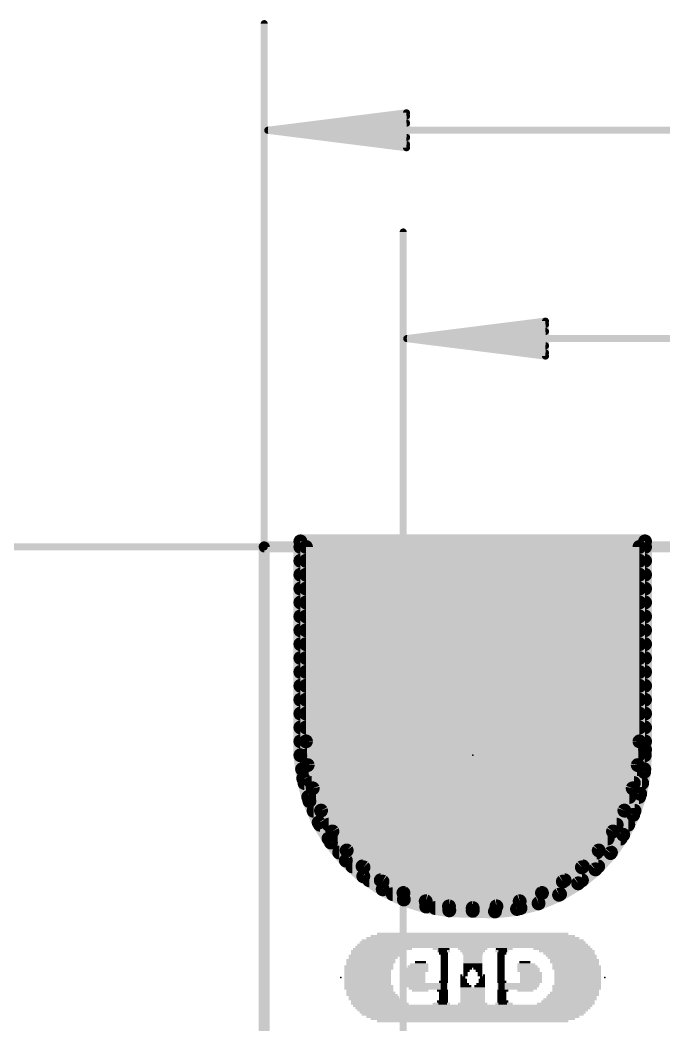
# Model space of a CAD drawing. Extents: x -32 to 103, y -61 to 35.
# Drawn here: x -4.46 to 7.3, y 16.66 to 35.03 of the extents above; entities that cross this region are included whole.
import ezdxf

# ---------------------------------------------------------------- set-up
doc = ezdxf.new("R2010")
doc.units = 0
for name, color, linetype in [('1', 12, 'CONTINUOUS'), ('16', 132, 'CONTINUOUS'), ('17', 110, 'CONTINUOUS'), ('20', 53, 'CONTINUOUS'), ('21', 41, 'CONTINUOUS'), ('22', 40, 'CONTINUOUS'), ('23', 53, 'CONTINUOUS'), ('24', 53, 'CONTINUOUS'), ('29', 253, 'CONTINUOUS'), ('47', 253, 'CONTINUOUS')]:
    doc.layers.add(name, color=color, linetype=linetype)

# ---------------------------------------------------------------- blocks, each defined once
blk = doc.blocks.new('ROUNDP')
at = {"const_width": 0.5}
blk.add_lwpolyline([(0, -0.25, 1), (0, 0.25, 1), (0, -0.25)], format="xyb", dxfattribs=at)
blk = doc.blocks.new('RECT')
blk.add_solid([(-0.5, -0.5), (0.5, -0.5), (-0.5, 0.5), (0.5, 0.5)])

msp = doc.modelspace()

# ---------------------------------------------------------------- linework, layer by layer
at = {"layer": '1'}
for points, const_width in [([(0, 25.4), (0, 0)], 0.2032), ([(38.1, 25.4), (0, 25.4)], 0.2032), ([(6.858, 25.4), (0.762, 25.4)], 0.254), ([(0.762, 25.4), (0.762, 21.844)], 0.254), ([(6.858, 21.844), (6.858, 25.4)], 0.254), ([(0.762, 25.146), (6.858, 25.146)], 0.254), ([(0.762, 24.892), (6.858, 24.892)], 0.254), ([(0.762, 24.638), (6.858, 24.638)], 0.254), ([(0.762, 24.384), (6.858, 24.384)], 0.254), ([(0.762, 24.13), (6.858, 24.13)], 0.254), ([(0.762, 23.876), (6.858, 23.876)], 0.254), ([(0.762, 23.622), (6.858, 23.622)], 0.254), ([(0.762, 23.368), (6.858, 23.368)], 0.254), ([(0.762, 23.114), (6.858, 23.114)], 0.254), ([(0.762, 22.86), (6.858, 22.86)], 0.254), ([(0.762, 22.606), (6.858, 22.606)], 0.254), ([(0.762, 22.352), (6.858, 22.352)], 0.254), ([(0.762, 22.098), (6.858, 22.098)], 0.254), ([(0.762, 21.844), (0.793, 21.4102)], 0.254), ([(0.762, 21.844), (6.858, 21.844)], 0.254), ([(6.827, 21.4102), (6.858, 21.844)], 0.254), ([(0.7802, 21.59), (6.8398, 21.59)], 0.254), ([(0.793, 21.4102), (0.8855, 20.9853)], 0.254), ([(6.7345, 20.9853), (6.827, 21.4102)], 0.254), ([(0.8092, 21.336), (6.8108, 21.336)], 0.254), ([(0.8644, 21.082), (6.7556, 21.082)], 0.254), ([(0.8855, 20.9853), (1.0374, 20.5778)], 0.254), ([(0.9441, 20.828), (6.6759, 20.828)], 0.254), ([(6.5826, 20.5778), (6.7345, 20.9853)], 0.254), ([(1.0374, 20.5778), (1.2459, 20.1961)], 0.254), ([(1.0395, 20.574), (6.5805, 20.574)], 0.254), ([(6.3741, 20.1961), (6.5826, 20.5778)], 0.254), ([(1.1782, 20.32), (6.4418, 20.32)], 0.254), ([(1.2459, 20.1961), (1.5065, 19.848)], 0.254), ([(6.1135, 19.848), (6.3741, 20.1961)], 0.254), ([(1.3433, 20.066), (6.2767, 20.066)], 0.254), ([(1.5065, 19.848), (1.814, 19.5405)], 0.254), ([(1.5425, 19.812), (6.0775, 19.812)], 0.254), ([(5.806, 19.5405), (6.1135, 19.848)], 0.254), ([(1.7965, 19.558), (5.8235, 19.558)], 0.254), ([(1.814, 19.5405), (2.1621, 19.2799)], 0.254), ([(5.4579, 19.2799), (5.806, 19.5405)], 0.254), ([(2.1299, 19.304), (5.4901, 19.304)], 0.254), ([(2.1621, 19.2799), (2.5438, 19.0714)], 0.254), ([(5.0762, 19.0714), (5.4579, 19.2799)], 0.254), ([(2.5438, 19.0714), (2.9513, 18.9195)], 0.254), ([(2.6013, 19.05), (5.0187, 19.05)], 0.254), ([(4.6687, 18.9195), (5.0762, 19.0714)], 0.254), ([(2.9513, 18.9195), (3.3762, 18.827)], 0.254), ([(3.3762, 18.827), (3.81, 18.796)], 0.254), ([(3.81, 18.796), (4.2438, 18.827)], 0.254), ([(4.2438, 18.827), (4.6687, 18.9195)], 0.254)]:
    msp.add_lwpolyline(points, dxfattribs=dict(at, const_width=const_width))
for points, const_width in [([(0.0508, 25.4, 1), (-0.0508, 25.4)], 0.1016), ([(0, 25.4508, 1), (0, 25.3492)], 0.1016), ([(0.762, 25.4635, 1), (0.762, 25.3365)], 0.127), ([(0.8255, 25.4, 1), (0.6985, 25.4)], 0.127), ([(6.9215, 25.4, 1), (6.7945, 25.4)], 0.127), ([(6.858, 25.3365, 1), (6.858, 25.4635)], 0.127), ([(0.762, 25.2095, 1), (0.762, 25.0825)], 0.127), ([(6.858, 25.0825, 1), (6.858, 25.2095)], 0.127), ([(0.762, 24.9555, 1), (0.762, 24.8285)], 0.127), ([(6.858, 24.8285, 1), (6.858, 24.9555)], 0.127), ([(0.762, 24.7015, 1), (0.762, 24.5745)], 0.127), ([(6.858, 24.5745, 1), (6.858, 24.7015)], 0.127), ([(0.762, 24.4475, 1), (0.762, 24.3205)], 0.127), ([(6.858, 24.3205, 1), (6.858, 24.4475)], 0.127), ([(0.762, 24.1935, 1), (0.762, 24.0665)], 0.127), ([(6.858, 24.0665, 1), (6.858, 24.1935)], 0.127), ([(0.762, 23.9395, 1), (0.762, 23.8125)], 0.127), ([(6.858, 23.8125, 1), (6.858, 23.9395)], 0.127), ([(0.762, 23.6855, 1), (0.762, 23.5585)], 0.127), ([(6.858, 23.5585, 1), (6.858, 23.6855)], 0.127), ([(0.762, 23.4315, 1), (0.762, 23.3045)], 0.127), ([(6.858, 23.3045, 1), (6.858, 23.4315)], 0.127), ([(0.762, 23.1775, 1), (0.762, 23.0505)], 0.127), ([(6.858, 23.0505, 1), (6.858, 23.1775)], 0.127), ([(0.762, 22.9235, 1), (0.762, 22.7965)], 0.127), ([(6.858, 22.7965, 1), (6.858, 22.9235)], 0.127), ([(0.762, 22.6695, 1), (0.762, 22.5425)], 0.127), ([(6.858, 22.5425, 1), (6.858, 22.6695)], 0.127), ([(0.762, 22.4155, 1), (0.762, 22.2885)], 0.127), ([(6.858, 22.2885, 1), (6.858, 22.4155)], 0.127), ([(0.762, 22.1615, 1), (0.762, 22.0345)], 0.127), ([(6.858, 22.0345, 1), (6.858, 22.1615)], 0.127), ([(0.8253, 21.8485, 1), (0.6987, 21.8395)], 0.127), ([(0.762, 21.9075, 1), (0.762, 21.7805)], 0.127), ([(0.6985, 21.844, 1), (0.8255, 21.844)], 0.127), ([(6.7945, 21.844, 1), (6.9215, 21.844)], 0.127), ([(6.9213, 21.8395, 1), (6.7947, 21.8485)], 0.127), ([(6.858, 21.7805, 1), (6.858, 21.9075)], 0.127), ([(0.7802, 21.6535, 1), (0.7802, 21.5265)], 0.127), ([(6.8398, 21.5265, 1), (6.8398, 21.6535)], 0.127), ([(0.8551, 21.4237, 1), (0.731, 21.3967)], 0.127), ([(6.889, 21.3967, 1), (6.7649, 21.4237)], 0.127), ([(0.7297, 21.4057, 1), (0.8564, 21.4148)], 0.127), ([(0.8092, 21.3995, 1), (0.8092, 21.2725)], 0.127), ([(6.7636, 21.4148, 1), (6.8903, 21.4057)], 0.127), ([(6.8108, 21.2725, 1), (6.8108, 21.3995)], 0.127), ([(0.8644, 21.1455, 1), (0.8644, 21.0185)], 0.127), ([(6.7556, 21.0185, 1), (6.7556, 21.1455)], 0.127), ([(0.945, 21.0075, 1), (0.826, 20.9631)], 0.127), ([(0.8234, 20.9718, 1), (0.9475, 20.9988)], 0.127), ([(0.9441, 20.8915, 1), (0.9441, 20.7645)], 0.127), ([(6.6725, 20.9988, 1), (6.7966, 20.9718)], 0.127), ([(6.794, 20.9631, 1), (6.675, 21.0075)], 0.127), ([(6.6759, 20.7645, 1), (6.6759, 20.8915)], 0.127), ([(1.0932, 20.6082, 1), (0.9817, 20.5474)], 0.127), ([(1.0395, 20.6375, 1), (1.0395, 20.5105)], 0.127), ([(0.9779, 20.5556, 1), (1.0969, 20.6)], 0.127), ([(6.5231, 20.6, 1), (6.6421, 20.5556)], 0.127), ([(6.6383, 20.5474, 1), (6.5268, 20.6082)], 0.127), ([(6.5805, 20.5105, 1), (6.5805, 20.6375)], 0.127), ([(1.1782, 20.3835, 1), (1.1782, 20.2565)], 0.127), ([(6.4418, 20.2565, 1), (6.4418, 20.3835)], 0.127), ([(1.2967, 20.2342, 1), (1.195, 20.1581)], 0.127), ([(1.1901, 20.1657, 1), (1.3016, 20.2266)], 0.127), ([(6.3184, 20.2266, 1), (6.4299, 20.1657)], 0.127), ([(6.425, 20.1581, 1), (6.3233, 20.2342)], 0.127), ([(1.3433, 20.1295, 1), (1.3433, 20.0025)], 0.127), ([(6.2767, 20.0025, 1), (6.2767, 20.1295)], 0.127), ([(1.5514, 19.8929, 1), (1.4616, 19.8031)], 0.127), ([(1.4556, 19.8099, 1), (1.5573, 19.886)], 0.127), ([(1.5425, 19.8755, 1), (1.5425, 19.7485)], 0.127), ([(6.0627, 19.886, 1), (6.1644, 19.8099)], 0.127), ([(6.1584, 19.8031, 1), (6.0686, 19.8929)], 0.127), ([(6.0775, 19.7485, 1), (6.0775, 19.8755)], 0.127), ([(1.7965, 19.6215, 1), (1.7965, 19.4945)], 0.127), ([(1.852, 19.5913, 1), (1.7759, 19.4896)], 0.127), ([(5.8441, 19.4896, 1), (5.768, 19.5913)], 0.127), ([(5.8235, 19.4945, 1), (5.8235, 19.6215)], 0.127), ([(1.7691, 19.4956, 1), (1.8589, 19.5854)], 0.127), ([(5.7611, 19.5854, 1), (5.8509, 19.4956)], 0.127), ([(2.1299, 19.3675, 1), (2.1299, 19.2405)], 0.127), ([(2.1926, 19.3356, 1), (2.1317, 19.2241)], 0.127), ([(2.1241, 19.229, 1), (2.2002, 19.3307)], 0.127), ([(5.4198, 19.3307, 1), (5.4959, 19.229)], 0.127), ([(5.4883, 19.2241, 1), (5.4274, 19.3356)], 0.127), ([(5.4901, 19.2405, 1), (5.4901, 19.3675)], 0.127), ([(2.566, 19.1309, 1), (2.5216, 19.0119)], 0.127), ([(2.5134, 19.0157, 1), (2.5742, 19.1272)], 0.127), ([(2.6013, 19.1135, 1), (2.6013, 18.9865)], 0.127), ([(5.0458, 19.1272, 1), (5.1066, 19.0157)], 0.127), ([(5.0187, 18.9865, 1), (5.0187, 19.1135)], 0.127), ([(5.0984, 19.0119, 1), (5.054, 19.1309)], 0.127), ([(2.9648, 18.9815, 1), (2.9378, 18.8574)], 0.127), ([(2.9291, 18.86, 1), (2.9735, 18.979)], 0.127), ([(3.3808, 18.8904, 1), (3.3717, 18.7637)], 0.127), ([(3.3627, 18.765, 1), (3.3897, 18.8891)], 0.127), ([(4.2303, 18.8891, 1), (4.2573, 18.765)], 0.127), ([(4.2483, 18.7637, 1), (4.2392, 18.8904)], 0.127), ([(4.6465, 18.979, 1), (4.6909, 18.86)], 0.127), ([(4.6822, 18.8574, 1), (4.6552, 18.9815)], 0.127), ([(3.8055, 18.8593, 1), (3.8145, 18.7327)], 0.127), ([(3.8055, 18.7327, 1), (3.8145, 18.8593)], 0.127)]:
    msp.add_lwpolyline(points, format="xyb", dxfattribs=dict(at, const_width=const_width))
at = {"layer": '16'}
for points, const_width in [([(0, 0), (0, 25.4)], 0.2032), ([(0, 25.4), (38.1, 25.4)], 0.2032), ([(6.858, 25.4), (0.762, 25.4)], 0.254), ([(0.762, 25.4), (0.762, 21.844)], 0.254), ([(6.858, 21.844), (6.858, 25.4)], 0.254), ([(0.762, 25.146), (6.858, 25.146)], 0.254), ([(0.762, 24.892), (6.858, 24.892)], 0.254), ([(0.762, 24.638), (6.858, 24.638)], 0.254), ([(0.762, 24.384), (6.858, 24.384)], 0.254), ([(0.762, 24.13), (6.858, 24.13)], 0.254), ([(0.762, 23.876), (6.858, 23.876)], 0.254), ([(0.762, 23.622), (6.858, 23.622)], 0.254), ([(0.762, 23.368), (6.858, 23.368)], 0.254), ([(0.762, 23.114), (6.858, 23.114)], 0.254), ([(0.762, 22.86), (6.858, 22.86)], 0.254), ([(0.762, 22.606), (6.858, 22.606)], 0.254), ([(0.762, 22.352), (6.858, 22.352)], 0.254), ([(0.762, 22.098), (6.858, 22.098)], 0.254), ([(0.762, 21.844), (0.793, 21.4102)], 0.254), ([(0.762, 21.844), (6.858, 21.844)], 0.254), ([(6.827, 21.4102), (6.858, 21.844)], 0.254), ([(0.7802, 21.59), (6.8398, 21.59)], 0.254), ([(0.793, 21.4102), (0.8855, 20.9853)], 0.254), ([(6.7345, 20.9853), (6.827, 21.4102)], 0.254), ([(0.8092, 21.336), (6.8108, 21.336)], 0.254), ([(0.8644, 21.082), (6.7556, 21.082)], 0.254), ([(0.8855, 20.9853), (1.0374, 20.5778)], 0.254), ([(0.9441, 20.828), (6.6759, 20.828)], 0.254), ([(6.5826, 20.5778), (6.7345, 20.9853)], 0.254), ([(1.0374, 20.5778), (1.2459, 20.1961)], 0.254), ([(1.0395, 20.574), (6.5805, 20.574)], 0.254), ([(6.3741, 20.1961), (6.5826, 20.5778)], 0.254), ([(1.1782, 20.32), (6.4418, 20.32)], 0.254), ([(1.2459, 20.1961), (1.5065, 19.848)], 0.254), ([(6.1135, 19.848), (6.3741, 20.1961)], 0.254), ([(1.3433, 20.066), (6.2767, 20.066)], 0.254), ([(1.5065, 19.848), (1.814, 19.5405)], 0.254), ([(1.5425, 19.812), (6.0775, 19.812)], 0.254), ([(5.806, 19.5405), (6.1135, 19.848)], 0.254), ([(1.7965, 19.558), (5.8235, 19.558)], 0.254), ([(1.814, 19.5405), (2.1621, 19.2799)], 0.254), ([(5.4579, 19.2799), (5.806, 19.5405)], 0.254), ([(2.1299, 19.304), (5.4901, 19.304)], 0.254), ([(2.1621, 19.2799), (2.5438, 19.0714)], 0.254), ([(5.0762, 19.0714), (5.4579, 19.2799)], 0.254), ([(2.5438, 19.0714), (2.9513, 18.9195)], 0.254), ([(2.6013, 19.05), (5.0187, 19.05)], 0.254), ([(4.6687, 18.9195), (5.0762, 19.0714)], 0.254), ([(2.9513, 18.9195), (3.3762, 18.827)], 0.254), ([(3.3762, 18.827), (3.81, 18.796)], 0.254), ([(3.81, 18.796), (4.2438, 18.827)], 0.254), ([(4.2438, 18.827), (4.6687, 18.9195)], 0.254)]:
    msp.add_lwpolyline(points, dxfattribs=dict(at, const_width=const_width))
for points, const_width in [([(0.0508, 25.4, 1), (-0.0508, 25.4)], 0.1016), ([(0, 25.4508, 1), (0, 25.3492)], 0.1016), ([(0.762, 25.4635, 1), (0.762, 25.3365)], 0.127), ([(0.8255, 25.4, 1), (0.6985, 25.4)], 0.127), ([(6.9215, 25.4, 1), (6.7945, 25.4)], 0.127), ([(6.858, 25.3365, 1), (6.858, 25.4635)], 0.127), ([(0.762, 25.2095, 1), (0.762, 25.0825)], 0.127), ([(6.858, 25.0825, 1), (6.858, 25.2095)], 0.127), ([(0.762, 24.9555, 1), (0.762, 24.8285)], 0.127), ([(6.858, 24.8285, 1), (6.858, 24.9555)], 0.127), ([(0.762, 24.7015, 1), (0.762, 24.5745)], 0.127), ([(6.858, 24.5745, 1), (6.858, 24.7015)], 0.127), ([(0.762, 24.4475, 1), (0.762, 24.3205)], 0.127), ([(6.858, 24.3205, 1), (6.858, 24.4475)], 0.127), ([(0.762, 24.1935, 1), (0.762, 24.0665)], 0.127), ([(6.858, 24.0665, 1), (6.858, 24.1935)], 0.127), ([(0.762, 23.9395, 1), (0.762, 23.8125)], 0.127), ([(6.858, 23.8125, 1), (6.858, 23.9395)], 0.127), ([(0.762, 23.6855, 1), (0.762, 23.5585)], 0.127), ([(6.858, 23.5585, 1), (6.858, 23.6855)], 0.127), ([(0.762, 23.4315, 1), (0.762, 23.3045)], 0.127), ([(6.858, 23.3045, 1), (6.858, 23.4315)], 0.127), ([(0.762, 23.1775, 1), (0.762, 23.0505)], 0.127), ([(6.858, 23.0505, 1), (6.858, 23.1775)], 0.127), ([(0.762, 22.9235, 1), (0.762, 22.7965)], 0.127), ([(6.858, 22.7965, 1), (6.858, 22.9235)], 0.127), ([(0.762, 22.6695, 1), (0.762, 22.5425)], 0.127), ([(6.858, 22.5425, 1), (6.858, 22.6695)], 0.127), ([(0.762, 22.4155, 1), (0.762, 22.2885)], 0.127), ([(6.858, 22.2885, 1), (6.858, 22.4155)], 0.127), ([(0.762, 22.1615, 1), (0.762, 22.0345)], 0.127), ([(6.858, 22.0345, 1), (6.858, 22.1615)], 0.127), ([(0.8253, 21.8485, 1), (0.6987, 21.8395)], 0.127), ([(0.762, 21.9075, 1), (0.762, 21.7805)], 0.127), ([(0.6985, 21.844, 1), (0.8255, 21.844)], 0.127), ([(6.7945, 21.844, 1), (6.9215, 21.844)], 0.127), ([(6.9213, 21.8395, 1), (6.7947, 21.8485)], 0.127), ([(6.858, 21.7805, 1), (6.858, 21.9075)], 0.127), ([(0.7802, 21.6535, 1), (0.7802, 21.5265)], 0.127), ([(6.8398, 21.5265, 1), (6.8398, 21.6535)], 0.127), ([(0.8551, 21.4237, 1), (0.731, 21.3967)], 0.127), ([(6.889, 21.3967, 1), (6.7649, 21.4237)], 0.127), ([(0.7297, 21.4057, 1), (0.8564, 21.4148)], 0.127), ([(0.8092, 21.3995, 1), (0.8092, 21.2725)], 0.127), ([(6.7636, 21.4148, 1), (6.8903, 21.4057)], 0.127), ([(6.8108, 21.2725, 1), (6.8108, 21.3995)], 0.127), ([(0.8644, 21.1455, 1), (0.8644, 21.0185)], 0.127), ([(6.7556, 21.0185, 1), (6.7556, 21.1455)], 0.127), ([(0.945, 21.0075, 1), (0.826, 20.9631)], 0.127), ([(0.8234, 20.9718, 1), (0.9475, 20.9988)], 0.127), ([(0.9441, 20.8915, 1), (0.9441, 20.7645)], 0.127), ([(6.6725, 20.9988, 1), (6.7966, 20.9718)], 0.127), ([(6.794, 20.9631, 1), (6.675, 21.0075)], 0.127), ([(6.6759, 20.7645, 1), (6.6759, 20.8915)], 0.127), ([(1.0932, 20.6082, 1), (0.9817, 20.5474)], 0.127), ([(1.0395, 20.6375, 1), (1.0395, 20.5105)], 0.127), ([(0.9779, 20.5556, 1), (1.0969, 20.6)], 0.127), ([(6.5231, 20.6, 1), (6.6421, 20.5556)], 0.127), ([(6.6383, 20.5474, 1), (6.5268, 20.6082)], 0.127), ([(6.5805, 20.5105, 1), (6.5805, 20.6375)], 0.127), ([(1.1782, 20.3835, 1), (1.1782, 20.2565)], 0.127), ([(6.4418, 20.2565, 1), (6.4418, 20.3835)], 0.127), ([(1.2967, 20.2342, 1), (1.195, 20.1581)], 0.127), ([(1.1901, 20.1657, 1), (1.3016, 20.2266)], 0.127), ([(6.3184, 20.2266, 1), (6.4299, 20.1657)], 0.127), ([(6.425, 20.1581, 1), (6.3233, 20.2342)], 0.127), ([(1.3433, 20.1295, 1), (1.3433, 20.0025)], 0.127), ([(6.2767, 20.0025, 1), (6.2767, 20.1295)], 0.127), ([(1.5514, 19.8929, 1), (1.4616, 19.8031)], 0.127), ([(1.4556, 19.8099, 1), (1.5573, 19.886)], 0.127), ([(1.5425, 19.8755, 1), (1.5425, 19.7485)], 0.127), ([(6.0627, 19.886, 1), (6.1644, 19.8099)], 0.127), ([(6.1584, 19.8031, 1), (6.0686, 19.8929)], 0.127), ([(6.0775, 19.7485, 1), (6.0775, 19.8755)], 0.127), ([(1.7965, 19.6215, 1), (1.7965, 19.4945)], 0.127), ([(1.852, 19.5913, 1), (1.7759, 19.4896)], 0.127), ([(5.8441, 19.4896, 1), (5.768, 19.5913)], 0.127), ([(5.8235, 19.4945, 1), (5.8235, 19.6215)], 0.127), ([(1.7691, 19.4956, 1), (1.8589, 19.5854)], 0.127), ([(5.7611, 19.5854, 1), (5.8509, 19.4956)], 0.127), ([(2.1299, 19.3675, 1), (2.1299, 19.2405)], 0.127), ([(2.1926, 19.3356, 1), (2.1317, 19.2241)], 0.127), ([(2.1241, 19.229, 1), (2.2002, 19.3307)], 0.127), ([(5.4198, 19.3307, 1), (5.4959, 19.229)], 0.127), ([(5.4883, 19.2241, 1), (5.4274, 19.3356)], 0.127), ([(5.4901, 19.2405, 1), (5.4901, 19.3675)], 0.127), ([(2.566, 19.1309, 1), (2.5216, 19.0119)], 0.127), ([(2.5134, 19.0157, 1), (2.5742, 19.1272)], 0.127), ([(2.6013, 19.1135, 1), (2.6013, 18.9865)], 0.127), ([(5.0458, 19.1272, 1), (5.1066, 19.0157)], 0.127), ([(5.0187, 18.9865, 1), (5.0187, 19.1135)], 0.127), ([(5.0984, 19.0119, 1), (5.054, 19.1309)], 0.127), ([(2.9648, 18.9815, 1), (2.9378, 18.8574)], 0.127), ([(2.9291, 18.86, 1), (2.9735, 18.979)], 0.127), ([(3.3808, 18.8904, 1), (3.3717, 18.7637)], 0.127), ([(3.3627, 18.765, 1), (3.3897, 18.8891)], 0.127), ([(4.2303, 18.8891, 1), (4.2573, 18.765)], 0.127), ([(4.2483, 18.7637, 1), (4.2392, 18.8904)], 0.127), ([(4.6465, 18.979, 1), (4.6909, 18.86)], 0.127), ([(4.6822, 18.8574, 1), (4.6552, 18.9815)], 0.127), ([(3.8055, 18.8593, 1), (3.8145, 18.7327)], 0.127), ([(3.8055, 18.7327, 1), (3.8145, 18.8593)], 0.127)]:
    msp.add_lwpolyline(points, format="xyb", dxfattribs=dict(at, const_width=const_width))
at = {"layer": '20', "const_width": 0.2032}
for points in [[(38.1, 25.4), (0, 25.4)], [(0, 25.4), (0, 0)]]:
    msp.add_lwpolyline(points, dxfattribs=at)
at = {"layer": '20', "const_width": 0.1016}
for points in [[(0, 25.4508, 1), (0, 25.3492)], [(0.0508, 25.4, 1), (-0.0508, 25.4)]]:
    msp.add_lwpolyline(points, format="xyb", dxfattribs=at)
at = {"layer": '23'}
for p in [(3.81, 21.59), (6.223, 17.526)]:
    msp.add_point(p, dxfattribs=at)
at = {"layer": '24'}
msp.add_point((1.397, 17.526), dxfattribs=at)
at = {"layer": '29', "const_width": 0.254}
for points in [[(0.6604, 25.5016), (6.9596, 25.5016)], [(0.6604, 21.59), (0.6604, 25.5016)], [(6.9596, 25.5016), (6.9596, 21.6916)], [(0.6604, 25.4), (6.9596, 25.4)], [(0.6604, 25.146), (6.9596, 25.146)], [(0.6604, 24.892), (6.9596, 24.892)], [(0.6604, 24.638), (6.9596, 24.638)], [(0.6604, 24.384), (6.9596, 24.384)], [(0.6604, 24.13), (6.9596, 24.13)], [(0.6604, 23.876), (6.9596, 23.876)], [(0.6604, 23.622), (6.9596, 23.622)], [(0.6604, 23.368), (6.9596, 23.368)], [(0.6604, 23.114), (6.9596, 23.114)], [(0.6604, 22.86), (6.9596, 22.86)], [(0.6604, 22.606), (6.9596, 22.606)], [(0.6604, 22.352), (6.9596, 22.352)], [(0.6604, 22.098), (6.9596, 22.098)], [(0.6604, 21.844), (6.9596, 21.844)], [(0.7126, 21.165), (0.6604, 21.59)], [(0.6604, 21.59), (6.9558, 21.59)], [(6.9596, 21.6916), (6.9443, 21.2854)], [(0.6916, 21.336), (6.9462, 21.336)], [(6.9443, 21.2854), (6.8716, 20.8854)], [(0.8247, 20.7518), (0.7126, 21.165)], [(0.7351, 21.082), (6.9073, 21.082)], [(0.8041, 20.828), (6.8525, 20.828)], [(6.8716, 20.8854), (6.743, 20.4997)], [(0.9946, 20.3587), (0.8247, 20.7518)], [(0.9015, 20.574), (6.7678, 20.574)], [(6.743, 20.4997), (6.5612, 20.1361)], [(1.2186, 19.9938), (0.9946, 20.3587)], [(1.0183, 20.32), (6.6532, 20.32)], [(6.5612, 20.1361), (6.3297, 19.8019)], [(1.1743, 20.066), (6.5126, 20.066)], [(1.4923, 19.6645), (1.2186, 19.9938)], [(1.3697, 19.812), (6.3367, 19.812)], [(6.3297, 19.8019), (6.0533, 19.5038)], [(1.81, 19.3775), (1.4923, 19.6645)], [(1.6102, 19.558), (6.1036, 19.558)], [(2.1654, 19.1386), (1.81, 19.3775)], [(6.0533, 19.5038), (5.7375, 19.2478)], [(1.9193, 19.304), (5.8068, 19.304)], [(5.7375, 19.2478), (5.3886, 19.0391)], [(2.5511, 18.9527), (2.1654, 19.1386)], [(2.3493, 19.05), (5.4067, 19.05)], [(5.3886, 19.0391), (5.0137, 18.8819)], [(2.9594, 18.8237), (2.5511, 18.9527)], [(3.3819, 18.754), (2.9594, 18.8237)], [(5.0137, 18.8819), (4.6203, 18.7793)], [(3.1273, 18.796), (4.6842, 18.796)], [(3.81, 18.7452), (3.3819, 18.754)], [(4.2164, 18.7335), (3.81, 18.7452)], [(4.6203, 18.7793), (4.2164, 18.7335)]]:
    msp.add_lwpolyline(points, dxfattribs=at)
at = {"layer": '29', "const_width": 0.127}
for points in [[(0.6604, 25.5651, 1), (0.6604, 25.4381)], [(0.7239, 25.5016, 1), (0.5969, 25.5016)], [(7.0231, 25.5016, 1), (6.8961, 25.5016)], [(6.9596, 25.4381, 1), (6.9596, 25.5651)], [(0.6604, 25.4635, 1), (0.6604, 25.3365)], [(6.9596, 25.3365, 1), (6.9596, 25.4635)], [(0.6604, 25.2095, 1), (0.6604, 25.0825)], [(6.9596, 25.0825, 1), (6.9596, 25.2095)], [(0.6604, 24.9555, 1), (0.6604, 24.8285)], [(6.9596, 24.8285, 1), (6.9596, 24.9555)], [(0.6604, 24.7015, 1), (0.6604, 24.5745)], [(6.9596, 24.5745, 1), (6.9596, 24.7015)], [(0.6604, 24.4475, 1), (0.6604, 24.3205)], [(6.9596, 24.3205, 1), (6.9596, 24.4475)], [(0.6604, 24.1935, 1), (0.6604, 24.0665)], [(6.9596, 24.0665, 1), (6.9596, 24.1935)], [(0.6604, 23.9395, 1), (0.6604, 23.8125)], [(6.9596, 23.8125, 1), (6.9596, 23.9395)], [(0.6604, 23.6855, 1), (0.6604, 23.5585)], [(6.9596, 23.5585, 1), (6.9596, 23.6855)], [(0.6604, 23.4315, 1), (0.6604, 23.3045)], [(6.9596, 23.3045, 1), (6.9596, 23.4315)], [(0.6604, 23.1775, 1), (0.6604, 23.0505)], [(6.9596, 23.0505, 1), (6.9596, 23.1775)], [(0.6604, 22.9235, 1), (0.6604, 22.7965)], [(6.9596, 22.7965, 1), (6.9596, 22.9235)], [(0.6604, 22.6695, 1), (0.6604, 22.5425)], [(6.9596, 22.5425, 1), (6.9596, 22.6695)], [(0.6604, 22.4155, 1), (0.6604, 22.2885)], [(6.9596, 22.2885, 1), (6.9596, 22.4155)], [(0.6604, 22.1615, 1), (0.6604, 22.0345)], [(6.9596, 22.0345, 1), (6.9596, 22.1615)], [(0.6604, 21.9075, 1), (0.6604, 21.7805)], [(6.9596, 21.7805, 1), (6.9596, 21.9075)], [(0.7234, 21.5977, 1), (0.5974, 21.5823)], [(0.6604, 21.6535, 1), (0.6604, 21.5265)], [(7.0231, 21.6892, 1), (6.8961, 21.694)], [(6.8961, 21.6916, 1), (7.0231, 21.6916)], [(6.9558, 21.5265, 1), (6.9558, 21.6535)], [(0.5969, 21.59, 1), (0.7239, 21.59)], [(0.6916, 21.3995, 1), (0.6916, 21.2725)], [(6.8808, 21.2878, 1), (7.0077, 21.283)], [(7.0067, 21.274, 1), (6.8818, 21.2967)], [(6.9462, 21.2725, 1), (6.9462, 21.3995)], [(0.7739, 21.1816, 1), (0.6513, 21.1484)], [(0.6496, 21.1573, 1), (0.7756, 21.1727)], [(0.7351, 21.1455, 1), (0.7351, 21.0185)], [(6.9073, 21.0185, 1), (6.9073, 21.1455)], [(0.8041, 20.8915, 1), (0.8041, 20.7645)], [(6.8091, 20.8967, 1), (6.9341, 20.874)], [(6.9318, 20.8653, 1), (6.8113, 20.9055)], [(6.8525, 20.7645, 1), (6.8525, 20.8915)], [(0.883, 20.7769, 1), (0.7665, 20.7266)], [(0.7635, 20.7351, 1), (0.886, 20.7684)], [(0.9015, 20.6375, 1), (0.9015, 20.5105)], [(6.6828, 20.5198, 1), (6.8033, 20.4796)], [(6.7998, 20.4713, 1), (6.6862, 20.5281)], [(6.7678, 20.5105, 1), (6.7678, 20.6375)], [(1.0487, 20.3919, 1), (0.9404, 20.3255)], [(0.9363, 20.3335, 1), (1.0529, 20.3839)], [(1.0183, 20.3835, 1), (1.0183, 20.2565)], [(6.6532, 20.2565, 1), (6.6532, 20.3835)], [(6.5044, 20.1645, 1), (6.618, 20.1077)], [(6.6134, 20.0999, 1), (6.509, 20.1723)], [(1.1743, 20.1295, 1), (1.1743, 20.0025)], [(1.2674, 20.0344, 1), (1.1698, 19.9532)], [(1.1645, 19.9606, 1), (1.2727, 20.027)], [(6.5126, 20.0025, 1), (6.5126, 20.1295)], [(1.3697, 19.8755, 1), (1.3697, 19.7485)], [(6.2775, 19.838, 1), (6.3819, 19.7657)], [(6.3763, 19.7587, 1), (6.2832, 19.8451)], [(6.3367, 19.7485, 1), (6.3367, 19.8755)], [(1.5348, 19.7116, 1), (1.4497, 19.6174)], [(1.4434, 19.6239, 1), (1.5411, 19.7051)], [(1.6102, 19.6215, 1), (1.6102, 19.4945)], [(6.1036, 19.4945, 1), (6.1036, 19.6215)], [(1.8455, 19.4302, 1), (1.7746, 19.3248)], [(1.7675, 19.3303, 1), (1.8526, 19.4246)], [(6.0067, 19.547, 1), (6.0999, 19.4606)], [(6.0933, 19.4545, 1), (6.0133, 19.5531)], [(1.9193, 19.3675, 1), (1.9193, 19.2405)], [(5.6975, 19.2972, 1), (5.7774, 19.1985)], [(5.7701, 19.1933, 1), (5.7049, 19.3023)], [(5.8068, 19.2405, 1), (5.8068, 19.3675)], [(2.193, 19.1958, 1), (2.1378, 19.0814)], [(2.13, 19.0859, 1), (2.2008, 19.1913)], [(2.3493, 19.1135, 1), (2.3493, 18.9865)], [(5.356, 19.0936, 1), (5.4212, 18.9846)], [(5.4131, 18.9806, 1), (5.364, 19.0977)], [(5.4067, 18.9865, 1), (5.4067, 19.1135)], [(2.5703, 19.0133, 1), (2.532, 18.8922)], [(2.5236, 18.8955, 1), (2.5787, 19.0099)], [(2.9697, 18.8863, 1), (2.9491, 18.761)], [(2.9403, 18.7631, 1), (2.9786, 18.8842)], [(4.9891, 18.9405, 1), (5.0382, 18.8234)], [(5.0297, 18.8205, 1), (4.9977, 18.9434)], [(3.1273, 18.8595, 1), (3.1273, 18.7325)], [(3.3832, 18.8175, 1), (3.3806, 18.6905)], [(3.3716, 18.6914, 1), (3.3922, 18.8167)], [(3.8118, 18.8087, 1), (3.8082, 18.6817)], [(3.8087, 18.6817, 1), (3.8113, 18.8087)], [(4.2092, 18.7966, 1), (4.2235, 18.6704)], [(4.2145, 18.67, 1), (4.2182, 18.7969)], [(4.6043, 18.8408, 1), (4.6363, 18.7179)], [(4.6275, 18.7162, 1), (4.6131, 18.8424)], [(4.6842, 18.7325, 1), (4.6842, 18.8595)]]:
    msp.add_lwpolyline(points, format="xyb", dxfattribs=at)
at = {"layer": '47', "const_width": 0.13}
for points in [[(0, 25.4), (0, 34.97)], [(0.065, 33.02), (2.6, 33.3392)], [(0.065, 33.02), (2.6, 33.28)], [(2.6, 33.3392), (2.6, 32.7008)], [(0.065, 33.02), (2.6, 33.15)], [(0.065, 33.02), (38.035, 33.02)], [(2.6, 32.7008), (0.065, 33.02)], [(2.6, 32.89), (0.065, 33.02)], [(2.6, 32.76), (0.065, 33.02)], [(2.54, 12.7), (2.54, 31.16)], [(2.605, 29.21), (5.14, 29.5292)], [(5.14, 29.5292), (5.14, 28.8908)], [(2.605, 29.21), (5.14, 29.47)], [(2.605, 29.21), (5.14, 29.34)], [(2.605, 29.21), (35.495, 29.21)], [(5.14, 28.8908), (2.605, 29.21)], [(5.14, 29.08), (2.605, 29.21)], [(5.14, 28.95), (2.605, 29.21)], [(0, 25.4), (-7.03, 25.4)]]:
    msp.add_lwpolyline(points, dxfattribs=at)
at = {"layer": '47', "const_width": 0.065}
for points in [[(0.0325, 34.97, 1), (-0.0325, 34.97)], [(2.6325, 33.3392, 1), (2.5675, 33.3392)], [(2.6041, 33.307, 1), (2.5959, 33.3715)], [(2.6033, 33.2477, 1), (2.5967, 33.3123)], [(0.065, 33.0525, 1), (0.065, 32.9875)], [(0.0691, 33.0522, 1), (0.0609, 32.9878)], [(0.0633, 33.0525, 1), (0.0667, 32.9875)], [(0.0667, 33.0525, 1), (0.0633, 32.9875)], [(0.0683, 33.0523, 1), (0.0617, 32.9877)], [(0.0617, 33.0523, 1), (0.0683, 32.9877)], [(0.0609, 33.0522, 1), (0.0691, 32.9878)], [(2.6017, 33.1175, 1), (2.5983, 33.1825)], [(2.5983, 32.8575, 1), (2.6017, 32.9225)], [(2.5675, 32.7008, 1), (2.6325, 32.7008)], [(2.5959, 32.6685, 1), (2.6041, 32.733)], [(2.5967, 32.7277, 1), (2.6033, 32.7923)], [(2.5725, 31.16, 1), (2.5075, 31.16)], [(5.1725, 29.5292, 1), (5.1075, 29.5292)], [(5.1441, 29.497, 1), (5.1359, 29.5615)], [(5.1433, 29.4377, 1), (5.1367, 29.5023)], [(5.1417, 29.3075, 1), (5.1383, 29.3725)], [(2.605, 29.2425, 1), (2.605, 29.1775)], [(2.6091, 29.2422, 1), (2.6009, 29.1778)], [(2.6033, 29.2425, 1), (2.6067, 29.1775)], [(2.6067, 29.2425, 1), (2.6033, 29.1775)], [(2.6083, 29.2423, 1), (2.6017, 29.1777)], [(2.6017, 29.2423, 1), (2.6083, 29.1777)], [(2.6009, 29.2422, 1), (2.6091, 29.1778)], [(5.1383, 29.0475, 1), (5.1417, 29.1125)], [(5.1075, 28.8908, 1), (5.1725, 28.8908)], [(5.1359, 28.8585, 1), (5.1441, 28.923)], [(5.1367, 28.9177, 1), (5.1433, 28.9823)], [(-0.0325, 25.4, 1), (0.0325, 25.4)], [(0, 25.3675, 1), (0, 25.4325)]]:
    msp.add_lwpolyline(points, format="xyb", dxfattribs=at)

# ---------------------------------------------------------------- block references
at = {"layer": '17', "xscale": 5.08, "yscale": 5.08, "rotation": 180}
msp.add_blockref('ROUNDP', (3.81, 21.844), dxfattribs=at)
msp.add_blockref('ROUNDP', (3.81, 21.844), dxfattribs=at)
at = {"layer": '21', "yscale": 0.04, "rotation": 180}
for p, xscale in [((3.803, 18.206), 4.04), ((3.803, 18.246), 3.88), ((3.803, 18.286), 3.72), ((3.803, 18.326), 3.48), ((2.163, 18.046), 1.08), ((3.803, 18.086), 4.28), ((3.803, 18.126), 4.2), ((3.803, 18.166), 4.12), ((3.283, 18.046), 0.2), ((3.263, 18.006), 0.16), ((3.783, 18.046), 0.48), ((3.803, 18.006), 0.44), ((4.383, 18.046), 0.32), ((4.343, 18.006), 0.24), ((5.463, 18.046), 1.04), ((1.943, 17.846), 0.88), ((1.943, 17.806), 0.88), ((2.003, 17.926), 0.92), ((1.983, 17.886), 0.88), ((2.043, 17.966), 0.92), ((2.863, 17.806), 0.16), ((3.283, 17.966), 0.12), ((3.283, 17.926), 0.12), ((3.283, 17.886), 0.12), ((3.283, 17.846), 0.12), ((3.283, 17.806), 0.12), ((3.803, 17.966), 0.36), ((3.823, 17.926), 0.32), ((3.823, 17.886), 0.32), ((3.843, 17.846), 0.28), ((3.863, 17.806), 0.24), ((4.343, 17.966), 0.16), ((4.323, 17.926), 0.12), ((4.323, 17.886), 0.12), ((4.323, 17.846), 0.12), ((4.323, 17.806), 0.12), ((4.763, 17.806), 0.2), ((5.563, 17.966), 0.92), ((5.603, 17.926), 0.92), ((5.623, 17.886), 0.88), ((5.663, 17.846), 0.88), ((5.663, 17.806), 0.88), ((1.903, 17.726), 0.88), ((1.883, 17.686), 0.84), ((1.883, 17.646), 0.84), ((1.923, 17.766), 0.84), ((2.763, 17.686), 0.36), ((2.763, 17.646), 0.36), ((2.783, 17.726), 0.32), ((2.803, 17.766), 0.28), ((3.283, 17.766), 0.12), ((3.283, 17.726), 0.12), ((3.283, 17.686), 0.12), ((3.283, 17.646), 0.12), ((3.883, 17.766), 0.2), ((3.883, 17.726), 0.2), ((3.903, 17.686), 0.16), ((3.923, 17.646), 0.12), ((4.323, 17.766), 0.12), ((4.323, 17.726), 0.12), ((4.323, 17.686), 0.12), ((4.323, 17.646), 0.12), ((4.783, 17.766), 0.32), ((4.803, 17.726), 0.36), ((4.823, 17.686), 0.4), ((4.823, 17.646), 0.4), ((5.683, 17.766), 0.84), ((5.703, 17.726), 0.88), ((5.703, 17.686), 0.88), ((5.723, 17.646), 0.84), ((1.883, 17.606), 0.84), ((1.883, 17.566), 0.84), ((1.883, 17.526), 0.84), ((1.883, 17.486), 0.84), ((1.883, 17.446), 0.84), ((2.743, 17.606), 0.4), ((2.743, 17.566), 0.4), ((2.743, 17.526), 0.4), ((2.743, 17.486), 0.4), ((2.743, 17.446), 0.4), ((3.283, 17.606), 0.12), ((3.283, 17.566), 0.12), ((3.283, 17.526), 0.12), ((3.283, 17.486), 0.12), ((3.283, 17.446), 0.12), ((3.603, 17.566), 0.04), ((3.623, 17.526), 0.08), ((3.643, 17.486), 0.12), ((3.643, 17.446), 0.12), ((3.943, 17.606), 0.08), ((3.943, 17.566), 0.08), ((3.963, 17.526), 0.04), ((4.323, 17.606), 0.12), ((4.323, 17.566), 0.12), ((4.323, 17.526), 0.12), ((4.323, 17.486), 0.12), ((4.343, 17.446), 0.16), ((4.923, 17.446), 0.28), ((4.943, 17.606), 0.24), ((4.943, 17.566), 0.24), ((4.943, 17.526), 0.24), ((4.943, 17.486), 0.24), ((5.723, 17.606), 0.84), ((5.723, 17.566), 0.84), ((5.723, 17.526), 0.84), ((5.723, 17.486), 0.84), ((5.723, 17.446), 0.84), ((1.883, 17.406), 0.84), ((1.883, 17.366), 0.84), ((1.903, 17.326), 0.88), ((1.923, 17.286), 0.84), ((2.763, 17.406), 0.36), ((2.783, 17.366), 0.32), ((2.803, 17.326), 0.28), ((2.823, 17.286), 0.24), ((3.283, 17.406), 0.12), ((3.283, 17.366), 0.12), ((3.283, 17.326), 0.12), ((3.283, 17.286), 0.12), ((3.663, 17.406), 0.16), ((3.683, 17.366), 0.2), ((3.703, 17.326), 0.24), ((3.703, 17.286), 0.24), ((4.643, 17.406), 0.76), ((4.643, 17.366), 0.76), ((4.623, 17.326), 0.72), ((4.363, 17.286), 0.2), ((4.763, 17.286), 0.28), ((5.703, 17.366), 0.88), ((5.703, 17.326), 0.88), ((5.683, 17.286), 0.84), ((5.723, 17.406), 0.84), ((1.943, 17.246), 0.88), ((1.963, 17.206), 0.92), ((2.003, 17.166), 0.92), ((2.023, 17.126), 0.96), ((2.063, 17.086), 0.96), ((3.283, 17.246), 0.12), ((3.283, 17.206), 0.12), ((3.283, 17.166), 0.12), ((3.283, 17.126), 0.12), ((3.283, 17.086), 0.12), ((3.723, 17.246), 0.28), ((3.743, 17.206), 0.32), ((3.763, 17.166), 0.36), ((3.763, 17.126), 0.36), ((3.783, 17.086), 0.4), ((4.343, 17.246), 0.16), ((4.343, 17.206), 0.16), ((4.343, 17.166), 0.16), ((4.343, 17.126), 0.16), ((4.363, 17.086), 0.2), ((5.543, 17.086), 0.96), ((5.583, 17.126), 0.96), ((5.643, 17.206), 0.92), ((5.623, 17.166), 0.88), ((5.663, 17.246), 0.88), ((2.103, 17.046), 1.04), ((3.143, 17.006), 3.04), ((3.803, 16.966), 4.28), ((3.803, 16.926), 4.2), ((3.263, 17.046), 0.16), ((3.783, 17.046), 0.48), ((4.383, 17.046), 0.32), ((5.443, 17.006), 1.08), ((5.503, 17.046), 1.04), ((3.803, 16.886), 4.12), ((3.803, 16.846), 4.04), ((3.803, 16.806), 3.88), ((3.803, 16.766), 3.72), ((3.803, 16.726), 3.48)]:
    msp.add_blockref('RECT', p, dxfattribs=dict(at, xscale=xscale))
for p in [(2.083, 18.006), (5.523, 18.006)]:
    msp.add_blockref('RECT', p, dxfattribs=at)
at = {"layer": '22', "yscale": 0.04}
for p, xscale in [((3.817, 18.206), 4.04), ((3.817, 18.246), 3.88), ((3.817, 18.286), 3.72), ((3.817, 18.326), 3.48), ((2.157, 18.046), 1.04), ((3.817, 18.086), 4.28), ((3.817, 18.126), 4.2), ((3.817, 18.166), 4.12), ((3.237, 18.046), 0.32), ((3.277, 18.006), 0.24), ((3.837, 18.046), 0.48), ((3.817, 18.006), 0.44), ((4.337, 18.046), 0.2), ((4.357, 18.006), 0.16), ((5.457, 18.046), 1.08), ((1.957, 17.846), 0.88), ((1.957, 17.806), 0.88), ((2.017, 17.926), 0.92), ((1.997, 17.886), 0.88), ((2.057, 17.966), 0.92), ((2.857, 17.806), 0.2), ((3.277, 17.966), 0.16), ((3.297, 17.926), 0.12), ((3.297, 17.886), 0.12), ((3.297, 17.846), 0.12), ((3.297, 17.806), 0.12), ((3.817, 17.966), 0.36), ((3.797, 17.926), 0.32), ((3.797, 17.886), 0.32), ((3.777, 17.846), 0.28), ((3.757, 17.806), 0.24), ((4.337, 17.966), 0.12), ((4.337, 17.926), 0.12), ((4.337, 17.886), 0.12), ((4.337, 17.846), 0.12), ((4.337, 17.806), 0.12), ((4.757, 17.806), 0.16), ((5.577, 17.966), 0.92), ((5.617, 17.926), 0.92), ((5.637, 17.886), 0.88), ((5.677, 17.846), 0.88), ((5.677, 17.806), 0.88), ((1.917, 17.726), 0.88), ((1.917, 17.686), 0.88), ((1.897, 17.646), 0.84), ((1.937, 17.766), 0.84), ((2.797, 17.686), 0.4), ((2.797, 17.646), 0.4), ((2.817, 17.726), 0.36), ((2.837, 17.766), 0.32), ((3.297, 17.766), 0.12), ((3.297, 17.726), 0.12), ((3.297, 17.686), 0.12), ((3.297, 17.646), 0.12), ((3.737, 17.766), 0.2), ((3.737, 17.726), 0.2), ((3.717, 17.686), 0.16), ((3.697, 17.646), 0.12), ((4.337, 17.766), 0.12), ((4.337, 17.726), 0.12), ((4.337, 17.686), 0.12), ((4.337, 17.646), 0.12), ((4.817, 17.766), 0.28), ((4.837, 17.726), 0.32), ((4.857, 17.686), 0.36), ((4.857, 17.646), 0.36), ((5.697, 17.766), 0.84), ((5.717, 17.726), 0.88), ((5.737, 17.686), 0.84), ((5.737, 17.646), 0.84), ((1.897, 17.606), 0.84), ((1.897, 17.566), 0.84), ((1.897, 17.526), 0.84), ((1.897, 17.486), 0.84), ((1.897, 17.446), 0.84), ((2.677, 17.606), 0.24), ((2.677, 17.566), 0.24), ((2.677, 17.526), 0.24), ((2.677, 17.486), 0.24), ((2.697, 17.446), 0.28), ((3.277, 17.446), 0.16), ((3.297, 17.606), 0.12), ((3.297, 17.566), 0.12), ((3.297, 17.526), 0.12), ((3.297, 17.486), 0.12), ((3.677, 17.606), 0.08), ((3.677, 17.566), 0.08), ((3.657, 17.526), 0.04), ((3.977, 17.486), 0.12), ((3.977, 17.446), 0.12), ((3.997, 17.526), 0.08), ((4.017, 17.566), 0.04), ((4.337, 17.606), 0.12), ((4.337, 17.566), 0.12), ((4.337, 17.526), 0.12), ((4.337, 17.486), 0.12), ((4.337, 17.446), 0.12), ((4.877, 17.606), 0.4), ((4.877, 17.566), 0.4), ((4.877, 17.526), 0.4), ((4.877, 17.486), 0.4), ((4.877, 17.446), 0.4), ((5.737, 17.606), 0.84), ((5.737, 17.566), 0.84), ((5.737, 17.526), 0.84), ((5.737, 17.486), 0.84), ((5.737, 17.446), 0.84), ((1.897, 17.406), 0.84), ((1.917, 17.366), 0.88), ((1.917, 17.326), 0.88), ((1.937, 17.286), 0.84), ((2.977, 17.406), 0.76), ((2.977, 17.366), 0.76), ((2.997, 17.326), 0.72), ((2.857, 17.286), 0.28), ((3.257, 17.286), 0.2), ((3.917, 17.326), 0.24), ((3.917, 17.286), 0.24), ((3.937, 17.366), 0.2), ((3.957, 17.406), 0.16), ((4.337, 17.406), 0.12), ((4.337, 17.366), 0.12), ((4.337, 17.326), 0.12), ((4.337, 17.286), 0.12), ((4.857, 17.406), 0.36), ((4.837, 17.366), 0.32), ((4.817, 17.326), 0.28), ((4.797, 17.286), 0.24), ((5.717, 17.326), 0.88), ((5.697, 17.286), 0.84), ((5.737, 17.406), 0.84), ((5.737, 17.366), 0.84), ((1.957, 17.246), 0.88), ((1.977, 17.206), 0.92), ((1.997, 17.166), 0.88), ((2.037, 17.126), 0.96), ((2.077, 17.086), 0.96), ((3.257, 17.086), 0.2), ((3.277, 17.246), 0.16), ((3.277, 17.206), 0.16), ((3.277, 17.166), 0.16), ((3.277, 17.126), 0.16), ((3.837, 17.086), 0.4), ((3.857, 17.166), 0.36), ((3.857, 17.126), 0.36), ((3.877, 17.206), 0.32), ((3.897, 17.246), 0.28), ((4.337, 17.246), 0.12), ((4.337, 17.206), 0.12), ((4.337, 17.166), 0.12), ((4.337, 17.126), 0.12), ((4.337, 17.086), 0.12), ((5.557, 17.086), 0.96), ((5.597, 17.126), 0.96), ((5.617, 17.166), 0.92), ((5.657, 17.206), 0.92), ((5.677, 17.246), 0.88), ((2.117, 17.046), 1.04), ((2.177, 17.006), 1.08), ((3.817, 16.966), 4.28), ((3.817, 16.926), 4.2), ((4.477, 17.006), 3.04), ((3.237, 17.046), 0.32), ((3.837, 17.046), 0.48), ((4.357, 17.046), 0.16), ((5.517, 17.046), 1.04), ((3.817, 16.886), 4.12), ((3.817, 16.846), 4.04), ((3.817, 16.806), 3.88), ((3.817, 16.766), 3.72), ((3.817, 16.726), 3.48)]:
    msp.add_blockref('RECT', p, dxfattribs=dict(at, xscale=xscale))
for p in [(2.097, 18.006), (5.537, 18.006)]:
    msp.add_blockref('RECT', p, dxfattribs=at)
at = {"layer": '29', "xscale": 5.2832, "yscale": 5.2832, "rotation": 180}
msp.add_blockref('ROUNDP', (3.81, 21.844), dxfattribs=at)

doc.saveas('drawing.dxf')
